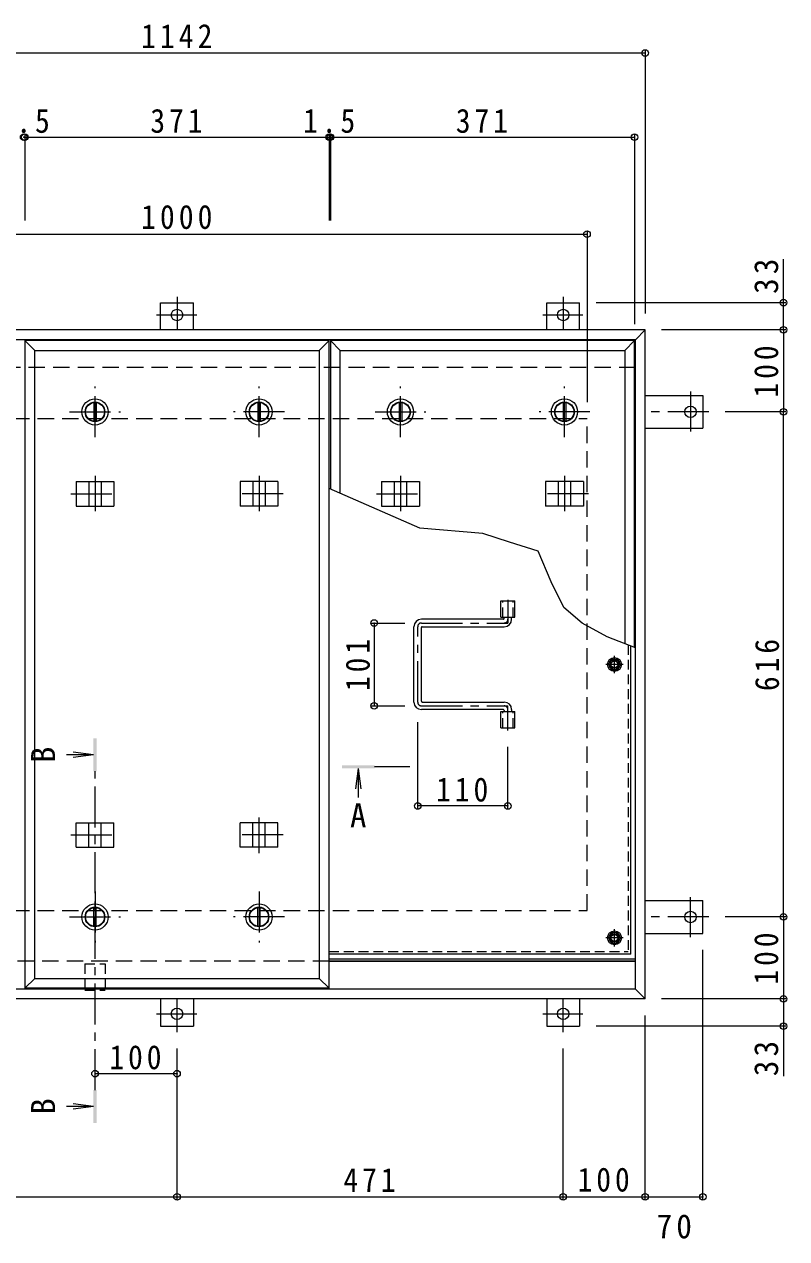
# Model space of a CAD drawing. Units: millimetres on the paper, enlarged 2 times, with parts at other scales. Extents: x -524 to 544, y -392 to 335.
# Drawn here: x -296.4 to -110.4, y -33.4 to 262.8 of the extents above; entities that cross this region are included whole.
import ezdxf
from ezdxf.enums import TextEntityAlignment as Align

# ---------------------------------------------------------------- set-up
doc = ezdxf.new("R2010")
doc.units = ezdxf.units.MM
doc.header["$LTSCALE"] = 2
doc.header["$PDMODE"] = 32
doc.header["$PDSIZE"] = 1.6
for name, pattern in [('CHAIN1', [8, 5, -1, 1, -1]), ('DASHED1', [1.8, 1.2, -0.6]), ('DASHED2', [3, 2, -1])]:
    doc.linetypes.add(name, pattern=pattern)
for name, color, linetype, lineweight in [('0-1_躯体', 2, 'DASHED2', 9), ('0-2_仕上', 3, 'Continuous', 9), ('0-3_建具', 4, 'Continuous', 9), ('0-5_寸法', 7, 'DASHED1', 9), ('0-6_ハッチ', 6, 'Continuous', 9), ('0-7', 5, 'Continuous', 5), ('0-A', 3, 'CHAIN1', 9), ('0-B', 2, 'Continuous', 9), ('0-C', 2, 'Continuous', 9), ('0-E', 3, 'Continuous', 9), ('0-F', 7, 'Continuous', 9)]:
    doc.layers.add(name, color=color, linetype=linetype, lineweight=lineweight)
doc.styles.add('ＭＳ ゴシック', font='')
doc.styles.get('ＭＳ ゴシック').set_extended_font_data('MS Gothic')

msp = doc.modelspace()

# ---------------------------------------------------------------- linework, layer by layer
at = {"layer": '0-1_躯体'}
for p, q in [((-147.307, 179.088), (-370.907, 179.088)), ((-359.107, 166.688), (-159.107, 166.688)), ((-159.107, 46.688), (-159.107, 166.688)), ((-359.107, 46.688), (-159.107, 46.688)), ((-222.007, 34.288), (-370.907, 34.288))]:
    msp.add_line(p, q, dxfattribs=at)
at = {"layer": '0-1_躯体', "linetype": 'Continuous'}
msp.add_line((-147.307, 34.288), (-222.007, 34.288), dxfattribs=at)
at = {"layer": '0-2_仕上'}
for p, q in [((-293.807, 183.288), (-296.207, 185.688)), ((-222.007, 185.688), (-296.207, 185.688)), ((-296.207, 185.688), (-296.207, 27.688)), ((-224.407, 183.288), (-222.007, 185.688)), ((-222.007, 27.688), (-222.007, 185.688)), ((-219.307, 183.288), (-221.707, 185.688)), ((-147.507, 185.688), (-221.707, 185.688)), ((-221.707, 185.688), (-221.707, 149.441)), ((-149.907, 183.288), (-147.507, 185.688)), ((-147.507, 110.842), (-147.507, 185.688)), ((-293.807, 183.288), (-224.407, 183.288)), ((-293.807, 30.088), (-293.807, 183.288)), ((-224.407, 183.288), (-224.407, 30.088)), ((-219.307, 148.391), (-219.307, 183.288)), ((-180.137, 118.188), (-180.137, 122.188)), ((-180.137, 122.188), (-176.677, 122.188)), ((-176.677, 118.188), (-176.677, 122.188)), ((-180.137, 118.188), (-176.677, 118.188)), ((-180.137, 91.188), (-180.137, 95.188)), ((-180.137, 95.188), (-176.677, 95.188)), ((-176.677, 91.188), (-176.677, 95.188)), ((-180.137, 91.188), (-176.677, 91.188)), ((-293.807, 30.088), (-296.207, 27.688)), ((-293.807, 30.088), (-224.407, 30.088)), ((-224.407, 30.088), (-222.007, 27.688)), ((-222.007, 27.688), (-296.207, 27.688))]:
    msp.add_line(p, q, dxfattribs=at)
at = {"layer": '0-2_仕上', "linetype": 'DASHED1'}
for p, q in [((-179.677, 118.188), (-179.677, 122.188)), ((-177.137, 118.188), (-177.137, 122.188)), ((-179.677, 91.188), (-179.677, 95.188)), ((-177.137, 91.188), (-177.137, 95.188))]:
    msp.add_line(p, q, dxfattribs=at)
at = {"layer": '0-2_仕上', "color": 4}
for p, q in [((-279.507, 84.64), (-286.061, 84.64)), ((-279.507, 84.64), (-284.464, 85.292)), ((-279.507, 84.64), (-284.464, 83.987)), ((-214.907, 81.312), (-215.559, 76.354)), ((-214.907, 81.312), (-214.907, 74.191)), ((-214.907, 81.312), (-214.254, 76.354)), ((-279.507, -1.129), (-286.061, -1.129)), ((-279.507, -1.129), (-284.464, -0.477)), ((-279.507, -1.129), (-284.464, -1.782))]:
    msp.add_line(p, q, dxfattribs=at)
at = {"layer": '0-2_仕上', "color": 4, "linetype": 'CHAIN1'}
for p, q in [((-279.107, 2.871), (-279.107, 80.64)), ((-202.307, 81.712), (-210.907, 81.712))]:
    msp.add_line(p, q, dxfattribs=at)
at = {"layer": '0-2_仕上'}
msp.add_lwpolyline([(-219.307, 183.288), (-149.907, 183.288), (-149.907, 111.771)], dxfattribs=at)
at = {"layer": '0-2_仕上', "color": 4}
for points in [[(-278.707, 88.64), (-279.507, 88.64), (-278.707, 80.64), (-279.507, 80.64)], [(-218.907, 81.312), (-218.907, 82.112), (-210.907, 81.312), (-210.907, 82.112)], [(-279.507, -5.129), (-278.707, -5.129), (-279.507, 2.871), (-278.707, 2.871)]]:
    msp.add_solid(points, dxfattribs=at)
at = {"layer": '0-3_建具', "color": 2}
for p, q in [((-144.907, 188.288), (-373.307, 188.288)), ((-144.907, 25.088), (-144.907, 188.288)), ((-147.307, 27.488), (-147.307, 185.888)), ((-147.307, 34.288), (-222.007, 34.288)), ((-147.307, 27.488), (-370.907, 27.488)), ((-144.907, 25.088), (-147.307, 27.488)), ((-144.907, 25.088), (-373.307, 25.088))]:
    msp.add_line(p, q, dxfattribs=at)
at = {"layer": '0-3_建具'}
for p, q in [((-283.724, 151.288), (-274.489, 151.288)), ((-283.724, 151.288), (-283.724, 145.288)), ((-280.607, 151.288), (-280.607, 145.288)), ((-277.607, 151.288), (-277.607, 145.288)), ((-274.489, 151.288), (-274.489, 145.288)), ((-234.489, 151.288), (-243.724, 151.288)), ((-243.724, 151.288), (-243.724, 145.288)), ((-240.607, 151.288), (-240.607, 145.288)), ((-237.607, 151.288), (-237.607, 145.288)), ((-234.489, 151.288), (-234.489, 145.288)), ((-209.224, 151.288), (-199.989, 151.288)), ((-209.224, 151.288), (-209.224, 145.288)), ((-206.107, 151.288), (-206.107, 145.288)), ((-203.107, 151.288), (-203.107, 145.288)), ((-199.989, 151.288), (-199.989, 145.288)), ((-159.989, 151.288), (-169.224, 151.288)), ((-169.224, 151.288), (-169.224, 145.288)), ((-166.107, 151.288), (-166.107, 145.288)), ((-163.107, 151.288), (-163.107, 145.288)), ((-159.989, 151.288), (-159.989, 145.288)), ((-283.724, 145.288), (-274.489, 145.288)), ((-234.489, 145.288), (-243.724, 145.288)), ((-209.224, 145.288), (-199.989, 145.288)), ((-159.989, 145.288), (-169.224, 145.288)), ((-283.724, 62.088), (-283.724, 68.088)), ((-283.724, 68.088), (-274.489, 68.088)), ((-280.607, 62.088), (-280.607, 68.088)), ((-277.607, 62.088), (-277.607, 68.088)), ((-274.489, 62.088), (-274.489, 68.088)), ((-243.724, 62.088), (-243.724, 68.088)), ((-234.489, 68.088), (-243.724, 68.088)), ((-240.607, 62.088), (-240.607, 68.088)), ((-237.607, 62.088), (-237.607, 68.088)), ((-234.489, 62.088), (-234.489, 68.088)), ((-283.724, 62.088), (-274.489, 62.088)), ((-234.489, 62.088), (-243.724, 62.088))]:
    msp.add_line(p, q, dxfattribs=at)
at = {"layer": '0-3_建具', "linetype": 'CHAIN1'}
for p, q in [((-279.107, 152.711), (-279.107, 144.064)), ((-239.107, 152.711), (-239.107, 144.064)), ((-204.607, 152.711), (-204.607, 144.064)), ((-164.607, 152.711), (-164.607, 144.064)), ((-284.989, 148.288), (-273.225, 148.288)), ((-233.225, 148.288), (-244.989, 148.288)), ((-210.489, 148.288), (-198.725, 148.288)), ((-158.725, 148.288), (-170.489, 148.288)), ((-239.107, 60.665), (-239.107, 69.312)), ((-284.989, 65.088), (-273.225, 65.088)), ((-233.225, 65.088), (-244.989, 65.088))]:
    msp.add_line(p, q, dxfattribs=at)
at = {"layer": '0-3_建具', "color": 2}
msp.add_lwpolyline([(-144.907, 188.288), (-147.307, 185.888), (-370.907, 185.888)], dxfattribs=at)
at = {"layer": '0-5_寸法'}
for p, q in [((-281.567, 33.648), (-281.567, 27.248)), ((-281.567, 33.648), (-276.647, 33.648)), ((-276.647, 33.648), (-276.647, 27.248)), ((-281.567, 27.248), (-276.647, 27.248))]:
    msp.add_line(p, q, dxfattribs=at)
at = {"layer": '0-5_寸法', "linetype": 'Continuous'}
for points in [[(-171.01, 134.353), (-178.002, 136.491), (-184.514, 138.652), (-199.884, 139.9), (-222.007, 149.572)], [(-147.307, 110.765), (-154.215, 113.44), (-160.262, 116.724), (-164.776, 120.572), (-167.847, 126.862), (-171.01, 134.353)]]:
    msp.add_lwpolyline(points, dxfattribs=at)
at = {"layer": '0-6_ハッチ', "linetype": 'CHAIN1'}
for p, q in [((-178.407, 122.464), (-178.407, 116.788)), ((-200.407, 97.49), (-200.407, 115.886)), ((-199.505, 116.788), (-178.407, 116.788)), ((-199.505, 96.588), (-178.407, 96.588)), ((-178.407, 90.61), (-178.407, 96.588))]:
    msp.add_line(p, q, dxfattribs=at)
at = {"layer": '0-6_ハッチ'}
for p, q in [((-201.307, 97.488), (-201.307, 115.888)), ((-179.507, 117.688), (-199.507, 117.688)), ((-199.507, 97.688), (-199.507, 115.688)), ((-199.307, 115.888), (-179.307, 115.888)), ((-179.307, 117.888), (-179.307, 118.188)), ((-177.507, 117.688), (-177.507, 118.188)), ((-179.507, 95.688), (-199.507, 95.688)), ((-199.307, 97.488), (-179.307, 97.488)), ((-179.307, 95.488), (-179.307, 95.188)), ((-177.507, 95.688), (-177.507, 95.188)), ((-222.007, 34.888), (-147.307, 34.888)), ((-222.007, 34.288), (-147.307, 34.288))]:
    msp.add_line(p, q, dxfattribs=at)
for centre, radius, start, end in [((-199.507, 115.888), 1.8, 90, 180), ((-199.307, 115.688), 0.2, 90, 180), ((-179.507, 117.888), 0.2, 270, 0), ((-179.307, 117.688), 1.8, 270, 0), ((-199.507, 97.488), 1.8, 180, 270), ((-199.307, 97.688), 0.2, 180, 270), ((-179.507, 95.488), 0.2, 0, 90), ((-179.307, 95.688), 1.8, 0, 90)]:
    msp.add_arc(centre, radius, start, end, dxfattribs=at)
at = {"layer": '0-6_ハッチ', "linetype": 'CHAIN1'}
for centre, radius, start, end in [((-199.505, 115.886), 0.902, 90, 180), ((-179.307, 117.688), 0.9, 270.29569, 0), ((-199.505, 97.49), 0.902, 180, 270), ((-179.307, 95.688), 0.9, 0, 89.70431)]:
    msp.add_arc(centre, radius, start, end, dxfattribs=at)
at = {"layer": '0-7'}
for centre, radius in [((-152.407, 106.688), 1), ((-152.407, 106.688), 0.838), ((-152.407, 39.988), 1), ((-152.407, 39.988), 0.838)]:
    msp.add_circle(centre, radius, dxfattribs=at)
at = {"layer": '0-A', "linetype": 'DASHED1'}
for p in [(-149.047, 111.438), (-222.007, 36.628)]:
    msp.add_line(p, (-149.047, 36.628), dxfattribs=at)
at = {"layer": '0-A', "linetype": 'Continuous'}
for q in [(-148.407, 111.191), (-222.007, 35.988)]:
    msp.add_line((-148.407, 35.988), q, dxfattribs=at)
at = {"layer": '0-A'}
for p, q in [((-150.271, 106.688), (-154.543, 106.688)), ((-152.407, 104.552), (-152.407, 108.824)), ((-152.407, 37.852), (-152.407, 42.124)), ((-150.271, 39.988), (-154.543, 39.988))]:
    msp.add_line(p, q, dxfattribs=at)
at = {"layer": '0-B'}
for p, q in [((-153.907, 106.688), (-153.156, 107.988)), ((-153.907, 106.688), (-153.156, 105.388)), ((-153.156, 107.988), (-151.657, 107.988)), ((-150.907, 106.688), (-151.657, 107.988)), ((-150.907, 106.688), (-151.657, 105.388)), ((-153.156, 105.388), (-151.657, 105.388)), ((-153.907, 39.988), (-153.156, 41.288)), ((-153.907, 39.988), (-153.156, 38.688)), ((-153.156, 41.288), (-151.657, 41.288)), ((-153.156, 38.688), (-151.657, 38.688)), ((-150.907, 39.988), (-151.657, 41.288)), ((-150.907, 39.988), (-151.657, 38.688))]:
    msp.add_line(p, q, dxfattribs=at)
for centre, radius in [((-152.407, 106.688), 1.7), ((-152.407, 106.688), 1.3), ((-152.407, 39.988), 1.7), ((-152.407, 39.988), 1.3)]:
    msp.add_circle(centre, radius, dxfattribs=at)
at = {"layer": '0-C', "linetype": 'CHAIN1'}
for p, q in [((-279.107, 162.088), (-279.107, 174.488)), ((-239.107, 162.088), (-239.107, 174.488)), ((-204.607, 162.088), (-204.607, 174.488)), ((-164.607, 162.088), (-164.607, 174.488)), ((-285.307, 168.288), (-272.907, 168.288)), ((-232.907, 168.288), (-245.307, 168.288)), ((-210.807, 168.288), (-198.407, 168.288)), ((-158.407, 168.288), (-170.807, 168.288)), ((-279.107, 51.288), (-279.107, 38.888)), ((-239.107, 51.288), (-239.107, 38.888)), ((-285.307, 45.088), (-272.907, 45.088)), ((-232.907, 45.088), (-245.307, 45.088))]:
    msp.add_line(p, q, dxfattribs=at)
at = {"layer": '0-C'}
for p, q in [((-279.407, 170.568), (-279.407, 166.008)), ((-278.807, 170.568), (-278.807, 166.008)), ((-239.407, 170.568), (-239.407, 166.008)), ((-238.807, 170.568), (-238.807, 166.008)), ((-204.907, 170.568), (-204.907, 166.008)), ((-204.307, 170.568), (-204.307, 166.008)), ((-164.907, 170.568), (-164.907, 166.008)), ((-164.307, 170.568), (-164.307, 166.008)), ((-279.407, 42.808), (-279.407, 47.368)), ((-278.807, 42.808), (-278.807, 47.368)), ((-239.407, 42.808), (-239.407, 47.368)), ((-238.807, 42.808), (-238.807, 47.368))]:
    msp.add_line(p, q, dxfattribs=at)
for centre, radius in [((-279.107, 168.288), 3.2), ((-279.107, 168.288), 2.4), ((-279.107, 168.288), 2.3), ((-239.107, 168.288), 3.2), ((-239.107, 168.288), 2.4), ((-239.107, 168.288), 2.3), ((-204.607, 168.288), 3.2), ((-204.607, 168.288), 2.4), ((-204.607, 168.288), 2.3), ((-164.607, 168.288), 3.2), ((-164.607, 168.288), 2.4), ((-164.607, 168.288), 2.3), ((-279.107, 45.088), 3.2), ((-279.107, 45.088), 2.4), ((-239.107, 45.088), 3.2), ((-239.107, 45.088), 2.4), ((-279.107, 45.088), 2.3), ((-239.107, 45.088), 2.3)]:
    msp.add_circle(centre, radius, dxfattribs=at)
at = {"layer": '0-E', "linetype": 'CHAIN1'}
for p, q in [((-259.107, 196.36), (-259.107, 188.328)), ((-164.907, 196.36), (-164.907, 188.328)), ((-264.075, 191.928), (-254.297, 191.928)), ((-169.875, 191.928), (-160.097, 191.928)), ((-133.867, 173.256), (-133.867, 163.479)), ((-129.435, 168.288), (-144.907, 168.288)), ((-133.867, 40.12), (-133.867, 49.897)), ((-129.435, 45.088), (-144.907, 45.088)), ((-259.107, 17.016), (-259.107, 25.048)), ((-164.907, 17.016), (-164.907, 25.048)), ((-264.075, 21.448), (-254.297, 21.448)), ((-169.875, 21.448), (-160.097, 21.448))]:
    msp.add_line(p, q, dxfattribs=at)
at = {"layer": '0-E'}
for p, q in [((-263.107, 194.928), (-255.107, 194.928)), ((-263.107, 188.288), (-263.107, 194.928)), ((-255.107, 188.288), (-255.107, 194.928)), ((-168.907, 194.928), (-160.907, 194.928)), ((-168.907, 188.288), (-168.907, 194.928)), ((-160.907, 188.288), (-160.907, 194.928)), ((-144.907, 172.288), (-130.867, 172.288)), ((-130.867, 172.288), (-130.867, 164.288)), ((-144.907, 164.288), (-130.867, 164.288)), ((-144.907, 49.088), (-130.867, 49.088)), ((-130.867, 41.088), (-130.867, 49.088)), ((-144.907, 41.088), (-130.867, 41.088)), ((-263.107, 25.088), (-263.107, 18.448)), ((-255.107, 25.088), (-255.107, 18.448)), ((-168.907, 25.088), (-168.907, 18.448)), ((-160.907, 25.088), (-160.907, 18.448)), ((-263.107, 18.448), (-255.107, 18.448)), ((-168.907, 18.448), (-160.907, 18.448))]:
    msp.add_line(p, q, dxfattribs=at)
for centre in [(-259.107, 191.928), (-164.907, 191.928), (-133.867, 168.288), (-133.867, 45.088), (-259.107, 21.448), (-164.907, 21.448)]:
    msp.add_circle(centre, 1.4, dxfattribs=at)
at = {"layer": '0-F'}
for p, q in [((-373.307, 255.83), (-144.907, 255.83)), ((-144.907, 256.43), (-144.907, 192.288)), ((-296.507, 235.272), (-296.207, 235.272)), ((-296.207, 235.872), (-296.207, 215.001)), ((-296.207, 235.272), (-222.007, 235.272)), ((-222.007, 235.872), (-222.007, 215.001)), ((-222.007, 235.272), (-221.707, 235.272)), ((-221.707, 235.872), (-221.707, 215.001)), ((-221.707, 235.272), (-147.507, 235.272)), ((-147.507, 235.872), (-147.507, 189.688)), ((-359.107, 211.631), (-159.107, 211.631)), ((-159.107, 212.231), (-159.107, 170.688)), ((-111.203, 194.928), (-111.203, 205.56)), ((-110.603, 194.928), (-156.907, 194.928)), ((-111.203, 188.288), (-111.203, 194.928)), ((-110.603, 188.288), (-140.907, 188.288)), ((-111.203, 188.288), (-111.203, 168.288)), ((-110.603, 168.288), (-125.435, 168.288)), ((-111.203, 45.088), (-111.203, 168.288)), ((-211.634, 116.788), (-203.505, 116.788)), ((-211.034, 116.788), (-211.034, 96.588)), ((-211.634, 96.588), (-203.505, 96.588)), ((-200.407, 71.558), (-200.407, 92.588)), ((-178.407, 71.558), (-178.407, 86.61)), ((-178.407, 72.158), (-200.407, 72.158)), ((-110.603, 45.088), (-125.435, 45.088)), ((-111.203, 45.088), (-111.203, 25.088)), ((-130.867, -23.779), (-130.867, 37.088)), ((-110.603, 25.088), (-140.907, 25.088)), ((-111.203, 25.088), (-111.203, 18.448)), ((-144.907, -23.779), (-144.907, 21.088)), ((-110.603, 18.448), (-156.907, 18.448)), ((-111.203, 18.448), (-111.203, 6.246)), ((-259.107, -23.779), (-259.107, 13.016)), ((-164.907, -23.779), (-164.907, 13.016)), ((-259.107, 6.864), (-279.107, 6.864)), ((-353.307, -23.179), (-259.107, -23.179)), ((-259.107, -23.179), (-164.907, -23.179)), ((-164.907, -23.179), (-144.907, -23.179)), ((-144.907, -23.179), (-130.867, -23.179))]:
    msp.add_line(p, q, dxfattribs=at)
for p in [(-144.907, 255.83), (-296.507, 235.272), (-296.207, 235.272), (-222.007, 235.272), (-221.707, 235.272), (-147.507, 235.272), (-159.107, 211.631), (-111.203, 194.928), (-111.203, 188.288), (-111.203, 168.288), (-211.034, 116.788), (-211.034, 96.588), (-200.407, 72.158), (-178.407, 72.158), (-111.203, 45.088), (-111.203, 25.088), (-111.203, 18.448), (-279.107, 6.864), (-259.107, 6.864), (-259.107, -23.179), (-164.907, -23.179), (-144.907, -23.179), (-130.867, -23.179)]:
    msp.add_point(p, dxfattribs=at)

# ---------------------------------------------------------------- texts
at = {"layer": '0-5_寸法', "color": 2, "style": 'ＭＳ ゴシック'}
for p in [(-287.08, 82.64), (-287.08, -3.129)]:
    msp.add_text('B', height=5.865, rotation=90, dxfattribs=at).set_placement(p, align=Align.BOTTOM_LEFT)
msp.add_text('A', height=5.865, dxfattribs=at).set_placement((-216.907, 65.172), align=Align.BOTTOM_LEFT)
at = {"layer": '0-F', "color": 2, "char_height": 5.865, "attachment_point": 7, "style": 'ＭＳ ゴシック'}
for s, insert in [('\\T1.28;\\W0.9;1142', (-267.857, 257.03)), ('\\T1.27;\\W0.9;1.5', (-302.857, 236.272)), ('\\T1.27;\\W0.9;371', (-265.607, 236.272)), ('\\T1.27;\\W0.9;1.5', (-228.357, 236.272)), ('\\T1.27;\\W0.9;371', (-191.107, 236.272)), ('\\T1.28;\\W0.9;1000', (-267.857, 212.831)), ('\\T1.27;\\W0.9;110', (-195.907, 73.158)), ('\\T1.27;\\W0.9;100', (-275.607, 7.864)), ('\\T1.27;\\W0.9;471', (-218.507, -21.979)), ('\\T1.27;\\W0.9;100', (-161.407, -21.979)), ('\\T1.27;\\W0.95;70', (-142.137, -33.393))]:
    msp.add_mtext(s, dxfattribs=dict(at, insert=insert))
at = {"layer": '0-F', "color": 2, "char_height": 5.865, "attachment_point": 7, "rotation": 90, "style": 'ＭＳ ゴシック'}
for s, insert in [('\\T1.27;\\W0.95;33', (-112.403, 197.06)), ('\\T1.27;\\W0.9;100', (-112.403, 171.788)), ('\\T1.27;\\W0.9;101', (-212.034, 100.188)), ('\\T1.27;\\W0.9;616', (-112.203, 100.188)), ('\\T1.27;\\W0.9;100', (-112.403, 28.588)), ('\\T1.27;\\W0.95;33', (-112.403, 6.246))]:
    msp.add_mtext(s, dxfattribs=dict(at, insert=insert))

doc.saveas('drawing.dxf')
